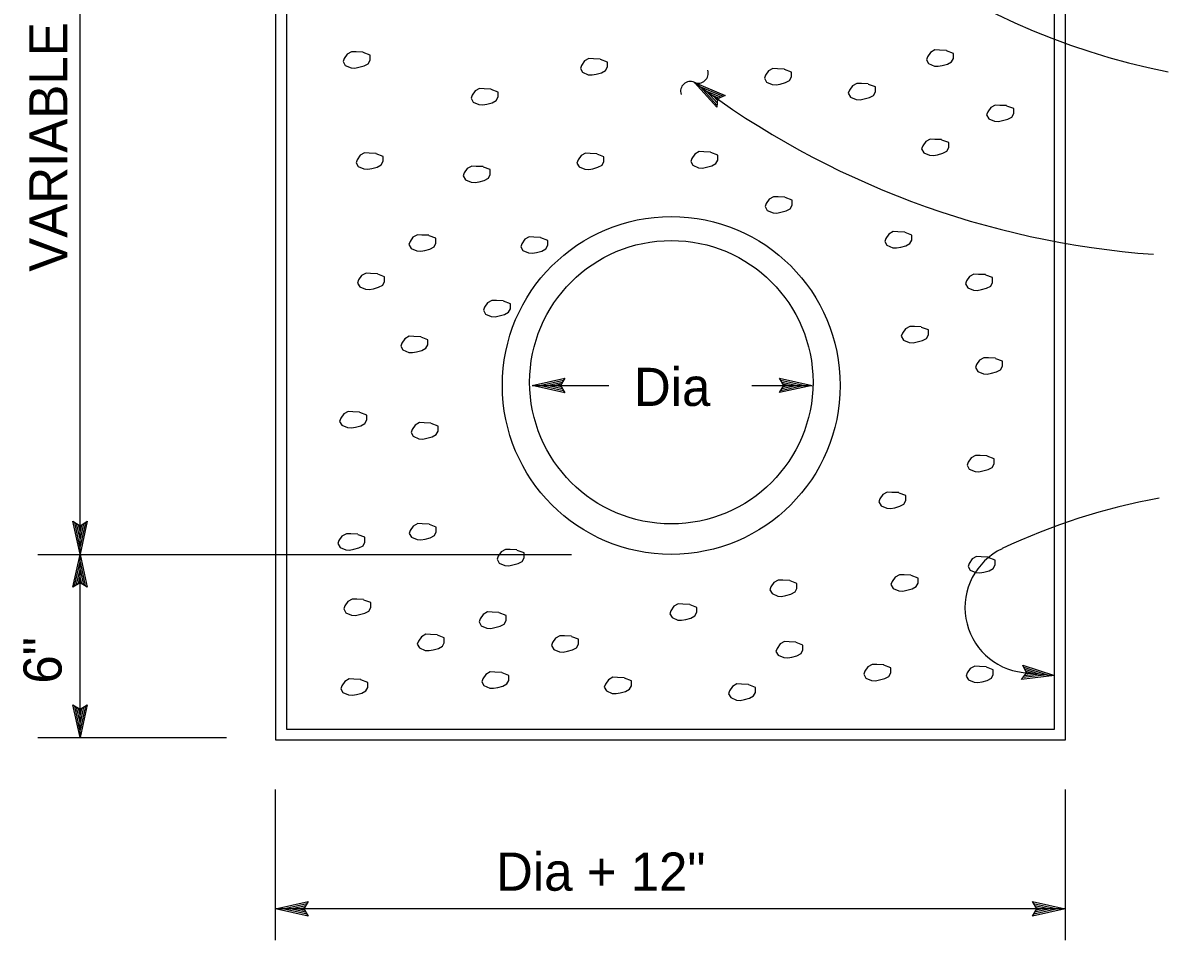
# Model space of a CAD drawing. Extents: x -894 to 866, y -472 to 714.
# Drawn here: x 228.8 to 439, y 24.5 to 192.8 of the extents above; entities that cross this region are included whole.
import ezdxf

# ---------------------------------------------------------------- set-up
doc = ezdxf.new("R2010")
doc.units = 0
for name, color, linetype in [('56 Stage 3 Anno', 7, 'Continuous'), ('57 Undefined', 7, 'Continuous'), ('59 Sndwall Anno', 7, 'Continuous'), ('60 Nongeo Data', 7, 'Continuous')]:
    doc.layers.add(name, color=color, linetype=linetype)

msp = doc.modelspace()

# ---------------------------------------------------------------- linework, layer by layer
at = {"layer": '56 Stage 3 Anno'}
for p, q in [((239.33, 95.31), (239.33, 256.16)), ((356.19, 177.28), (352.09, 181.86)), ((352.09, 181.86), (352.09, 181.86)), ((352.09, 181.86), (357.74, 179.46)), ((356.22, 177.7), (353.21, 181.06)), ((353.22, 181.05), (357.34, 179.3)), ((356.24, 178.13), (354.33, 180.25)), ((354.33, 180.25), (357, 179.12)), ((356.3, 178.51), (355.46, 179.45)), ((355.46, 179.45), (356.6, 178.96)), ((356.32, 178.84), (356.19, 177.28)), ((357.74, 179.46), (356.32, 178.84)), ((357.74, 179.46), (357.74, 179.46)), ((356.19, 177.28), (356.19, 177.28)), ((322.3, 126.25), (328.3, 127.58)), ((322.3, 126.25), (336.41, 126.25)), ((328.3, 124.91), (322.3, 126.25)), ((322.3, 126.25), (322.3, 126.25)), ((328.08, 125.26), (323.68, 126.25)), ((323.69, 126.25), (328.06, 127.22)), ((325.06, 126.25), (327.88, 126.87)), ((327.85, 125.62), (325.06, 126.25)), ((326.44, 126.25), (327.65, 126.51)), ((327.67, 125.97), (326.44, 126.25)), ((328.3, 127.58), (327.5, 126.25)), ((327.5, 126.25), (328.3, 124.91)), ((328.3, 127.58), (328.3, 127.58)), ((362.62, 126.25), (373.71, 126.25)), ((368.51, 126.25), (367.71, 127.59)), ((367.71, 127.59), (367.71, 127.59)), ((367.71, 127.59), (373.71, 126.25)), ((373.71, 126.25), (367.71, 124.92)), ((367.71, 124.92), (368.51, 126.25)), ((367.93, 127.23), (372.33, 126.25)), ((372.32, 126.25), (367.95, 125.28)), ((370.95, 126.25), (368.12, 125.63)), ((368.16, 126.87), (370.95, 126.25)), ((368.34, 126.53), (369.57, 126.25)), ((369.57, 126.25), (368.36, 125.98)), ((373.71, 126.25), (373.71, 126.25)), ((328.3, 124.91), (328.3, 124.91)), ((367.71, 124.92), (367.71, 124.92)), ((239.33, 95.31), (238, 101.31)), ((238, 101.31), (238, 101.31)), ((238, 101.31), (239.33, 100.51)), ((239.32, 96.7), (238.36, 101.08)), ((239.33, 98.07), (238.7, 100.9)), ((239.33, 100.51), (240.67, 101.31)), ((240.67, 101.31), (239.33, 95.31)), ((240.31, 101.09), (239.33, 96.69)), ((240.67, 101.31), (240.67, 101.31)), ((239.33, 99.45), (239.06, 100.66)), ((239.95, 100.86), (239.33, 98.07)), ((239.61, 100.68), (239.33, 99.45)), ((231.57, 95.24), (329.54, 95.24)), ((237.99, 89.24), (239.33, 95.24)), ((239.33, 95.31), (239.33, 95.31)), ((239.33, 61.63), (239.33, 95.24)), ((239.33, 95.24), (239.33, 95.24)), ((239.33, 95.24), (240.66, 89.24)), ((238.34, 89.45), (239.33, 93.86)), ((238.7, 89.69), (239.33, 92.48)), ((239.33, 93.85), (240.3, 89.47)), ((239.33, 92.48), (239.95, 89.65)), ((239.05, 89.86), (239.32, 91.09)), ((239.32, 91.09), (239.59, 89.89)), ((239.33, 90.04), (237.99, 89.24)), ((237.99, 89.24), (237.99, 89.24)), ((240.66, 89.24), (239.33, 90.04)), ((240.66, 89.24), (240.66, 89.24)), ((413.03, 73.53), (412.36, 74.94)), ((412.36, 74.94), (412.36, 74.94)), ((412.36, 74.94), (418.2, 73.02)), ((412.4, 73.58), (418.2, 73.02)), ((412.54, 74.56), (416.83, 73.15)), ((412.74, 74.18), (415.45, 73.29)), ((412.88, 73.82), (414.08, 73.43)), ((412.1, 72.28), (413.03, 73.53)), ((418.2, 73.02), (412.1, 72.28)), ((412.1, 72.28), (412.1, 72.28)), ((416.82, 73.15), (412.37, 72.62)), ((415.45, 73.29), (412.58, 72.94)), ((414.08, 73.43), (412.85, 73.28)), ((418.2, 73.02), (418.2, 73.02)), ((239.33, 61.63), (238, 67.63)), ((238, 67.63), (238, 67.63)), ((238, 67.63), (239.33, 66.83)), ((239.32, 63.03), (238.36, 67.4)), ((239.33, 66.83), (240.67, 67.63)), ((240.67, 67.63), (239.33, 61.63)), ((240.31, 67.42), (239.33, 63.01)), ((240.67, 67.63), (240.67, 67.63)), ((239.33, 64.4), (238.7, 67.22)), ((239.33, 65.78), (239.06, 66.99)), ((239.95, 67.18), (239.33, 64.4)), ((239.61, 67.01), (239.33, 65.78)), ((231.57, 61.63), (266.21, 61.63)), ((239.33, 61.63), (239.33, 61.63)), ((275.2, 24.46), (275.2, 52.08)), ((420.2, 24.46), (420.2, 52.08)), ((414.92, 30.19), (414.12, 31.53)), ((414.12, 31.53), (414.12, 31.53)), ((414.12, 31.53), (420.12, 30.19)), ((275.2, 30.19), (281.2, 31.52)), ((390.67, 30.19), (275.2, 30.19)), ((281.2, 28.85), (275.2, 30.19)), ((275.2, 30.19), (275.2, 30.19)), ((280.99, 29.21), (276.58, 30.19)), ((276.6, 30.2), (280.97, 31.16)), ((277.97, 30.19), (280.79, 30.82)), ((280.75, 29.57), (277.97, 30.19)), ((279.35, 30.19), (280.56, 30.46)), ((280.58, 29.92), (279.35, 30.19)), ((281.2, 31.52), (280.4, 30.19)), ((280.4, 30.19), (281.2, 28.85)), ((281.2, 31.52), (281.2, 31.52)), ((420.12, 30.19), (390.67, 30.19)), ((420.12, 30.19), (414.12, 28.86)), ((414.12, 28.86), (414.92, 30.19)), ((414.34, 31.18), (418.74, 30.19)), ((418.73, 30.19), (414.36, 29.22)), ((417.36, 30.2), (414.53, 29.57)), ((414.57, 30.82), (417.36, 30.2)), ((414.75, 30.47), (415.98, 30.2)), ((415.98, 30.2), (414.77, 29.93)), ((420.12, 30.19), (420.12, 30.19)), ((281.2, 28.85), (281.2, 28.85)), ((414.12, 28.86), (414.12, 28.86))]:
    msp.add_line(p, q, dxfattribs=at)
for centre, radius, start, end in [((464.8, 312.8), 131.56, 207.4318, 258.698), ((352.82, 183.52), 1.81, 246.1227, 17.6204), ((351.35, 180.2), 1.81, 66.1227, 197.6204), ((447.83, 309.23), 159.34, 233.0674, 265.8551), ((457.82, -7.45), 114.85, 100.247, 115.4057), ((413.72, 85.48), 11.98, 115.6156, 263.6427)]:
    msp.add_arc(centre, radius, start, end, dxfattribs=at)
at = {"layer": '59 Sndwall Anno'}
for points in [[(291.27, 187.39), (290.02, 187.44), (289.16, 187.49), (288.36, 187.03), (287.81, 186.23), (287.61, 185.68), (288.01, 184.98), (289.07, 184.53), (289.77, 184.48), (290.52, 184.63), (291.47, 184.88), (292.23, 185.28), (292.58, 185.94), (292.57, 186.84), (291.32, 187.31)], [(398.33, 187.71), (397.08, 187.76), (396.23, 187.81), (395.42, 187.35), (394.87, 186.55), (394.67, 186), (395.07, 185.3), (396.13, 184.85), (396.83, 184.8), (397.58, 184.95), (398.54, 185.2), (399.29, 185.6), (399.64, 186.25), (399.64, 187.16), (398.38, 187.63)], [(334.82, 186.13), (333.56, 186.18), (332.71, 186.23), (331.91, 185.78), (331.36, 184.98), (331.16, 184.42), (331.56, 183.72), (332.61, 183.27), (333.32, 183.22), (334.07, 183.37), (335.02, 183.62), (335.77, 184.03), (336.12, 184.68), (336.12, 185.58), (334.87, 186.05)], [(368.59, 184.31), (367.33, 184.36), (366.48, 184.41), (365.68, 183.96), (365.12, 183.16), (364.92, 182.6), (365.33, 181.9), (366.38, 181.45), (367.08, 181.4), (367.84, 181.55), (368.79, 181.81), (369.54, 182.21), (369.89, 182.86), (369.89, 183.76), (368.64, 184.24)], [(383.99, 181.57), (382.74, 181.62), (381.88, 181.67), (381.08, 181.22), (380.53, 180.41), (380.33, 179.86), (380.73, 179.16), (381.79, 178.71), (382.49, 178.66), (383.24, 178.81), (384.19, 179.06), (384.95, 179.47), (385.3, 180.12), (385.3, 181.02), (384.04, 181.49)], [(314.76, 180.64), (313.5, 180.69), (312.65, 180.74), (311.85, 180.29), (311.3, 179.48), (311.1, 178.93), (311.5, 178.23), (312.55, 177.78), (313.25, 177.73), (314.01, 177.88), (314.96, 178.13), (315.71, 178.54), (316.06, 179.19), (316.06, 180.09), (314.81, 180.56)], [(409.38, 177.59), (408.13, 177.64), (407.27, 177.68), (406.47, 177.23), (405.92, 176.43), (405.72, 175.88), (406.12, 175.17), (407.18, 174.72), (407.88, 174.67), (408.63, 174.83), (409.58, 175.08), (410.34, 175.48), (410.69, 176.13), (410.69, 177.04), (409.43, 177.51)], [(397.45, 171.35), (396.19, 171.4), (395.34, 171.45), (394.54, 171), (393.99, 170.19), (393.79, 169.64), (394.19, 168.94), (395.24, 168.49), (395.95, 168.44), (396.7, 168.59), (397.65, 168.84), (398.4, 169.25), (398.75, 169.9), (398.75, 170.8), (397.5, 171.27)], [(293.65, 168.83), (292.39, 168.88), (291.54, 168.93), (290.74, 168.47), (290.19, 167.67), (289.99, 167.12), (290.39, 166.42), (291.44, 165.97), (292.15, 165.92), (292.9, 166.07), (293.85, 166.32), (294.6, 166.72), (294.95, 167.38), (294.95, 168.28), (293.7, 168.75)], [(334.19, 168.77), (332.93, 168.82), (332.08, 168.87), (331.28, 168.42), (330.73, 167.62), (330.53, 167.06), (330.93, 166.36), (331.98, 165.91), (332.68, 165.86), (333.44, 166.01), (334.39, 166.27), (335.14, 166.67), (335.49, 167.32), (335.49, 168.22), (334.24, 168.7)], [(355.06, 169.05), (353.8, 169.1), (352.95, 169.15), (352.15, 168.69), (351.6, 167.89), (351.4, 167.34), (351.8, 166.64), (352.85, 166.19), (353.55, 166.14), (354.31, 166.29), (355.26, 166.54), (356.01, 166.94), (356.36, 167.59), (356.36, 168.5), (355.11, 168.97)], [(313.32, 166.39), (312.06, 166.44), (311.21, 166.49), (310.41, 166.04), (309.86, 165.23), (309.66, 164.68), (310.06, 163.98), (311.11, 163.53), (311.82, 163.48), (312.57, 163.63), (313.52, 163.88), (314.27, 164.29), (314.62, 164.94), (314.62, 165.84), (313.37, 166.31)], [(368.71, 160.78), (367.46, 160.83), (366.6, 160.88), (365.8, 160.43), (365.25, 159.63), (365.05, 159.07), (365.45, 158.37), (366.51, 157.92), (367.21, 157.87), (367.96, 158.02), (368.92, 158.28), (369.67, 158.68), (370.02, 159.33), (370.02, 160.23), (368.76, 160.71)], [(303.35, 153.79), (302.09, 153.84), (301.24, 153.89), (300.44, 153.43), (299.89, 152.63), (299.69, 152.08), (300.09, 151.38), (301.14, 150.93), (301.85, 150.88), (302.6, 151.03), (303.55, 151.28), (304.3, 151.68), (304.65, 152.33), (304.65, 153.24), (303.4, 153.71)], [(323.87, 153.41), (322.61, 153.46), (321.76, 153.51), (320.96, 153.06), (320.41, 152.25), (320.21, 151.7), (320.61, 151), (321.66, 150.55), (322.37, 150.5), (323.12, 150.65), (324.07, 150.9), (324.82, 151.3), (325.17, 151.96), (325.17, 152.86), (323.92, 153.33)], [(390.69, 154.39), (389.44, 154.44), (388.59, 154.48), (387.78, 154.03), (387.23, 153.23), (387.03, 152.68), (387.43, 151.97), (388.49, 151.52), (389.19, 151.48), (389.94, 151.63), (390.9, 151.88), (391.65, 152.28), (392, 152.93), (392, 153.84), (390.75, 154.31)], [(293.92, 146.75), (292.67, 146.8), (291.82, 146.85), (291.01, 146.4), (290.46, 145.6), (290.26, 145.04), (290.67, 144.34), (291.72, 143.89), (292.42, 143.84), (293.17, 143.99), (294.13, 144.25), (294.88, 144.65), (295.23, 145.3), (295.23, 146.2), (293.98, 146.68)], [(405.5, 146.58), (404.25, 146.63), (403.39, 146.68), (402.59, 146.22), (402.04, 145.42), (401.84, 144.87), (402.24, 144.17), (403.3, 143.71), (404, 143.67), (404.75, 143.82), (405.71, 144.07), (406.46, 144.47), (406.81, 145.12), (406.81, 146.03), (405.55, 146.5)], [(317.01, 141.76), (315.75, 141.81), (314.9, 141.86), (314.1, 141.41), (313.55, 140.61), (313.35, 140.05), (313.75, 139.35), (314.8, 138.9), (315.51, 138.85), (316.26, 139), (317.21, 139.25), (317.96, 139.66), (318.31, 140.31), (318.31, 141.21), (317.06, 141.68)], [(393.72, 136.98), (392.47, 137.03), (391.62, 137.08), (390.81, 136.63), (390.26, 135.82), (390.06, 135.27), (390.46, 134.57), (391.52, 134.12), (392.22, 134.07), (392.97, 134.22), (393.93, 134.47), (394.68, 134.88), (395.03, 135.53), (395.03, 136.43), (393.78, 136.9)], [(301.86, 135.17), (300.61, 135.22), (299.76, 135.27), (298.95, 134.82), (298.4, 134.02), (298.2, 133.46), (298.6, 132.76), (299.66, 132.31), (300.36, 132.26), (301.11, 132.41), (302.07, 132.67), (302.82, 133.07), (303.17, 133.72), (303.17, 134.62), (301.92, 135.1)], [(407.33, 131.23), (406.07, 131.28), (405.22, 131.32), (404.42, 130.87), (403.86, 130.07), (403.66, 129.52), (404.07, 128.81), (405.12, 128.36), (405.82, 128.32), (406.58, 128.47), (407.53, 128.72), (408.28, 129.12), (408.63, 129.77), (408.63, 130.68), (407.38, 131.15)], [(290.64, 121.36), (289.39, 121.41), (288.53, 121.46), (287.73, 121.01), (287.18, 120.21), (286.98, 119.65), (287.38, 118.95), (288.44, 118.5), (289.14, 118.45), (289.89, 118.6), (290.84, 118.86), (291.6, 119.26), (291.95, 119.91), (291.95, 120.81), (290.69, 121.29)], [(303.74, 119.32), (302.48, 119.37), (301.63, 119.42), (300.83, 118.97), (300.28, 118.16), (300.08, 117.61), (300.48, 116.91), (301.53, 116.46), (302.24, 116.41), (302.99, 116.56), (303.94, 116.81), (304.69, 117.22), (305.04, 117.87), (305.04, 118.77), (303.79, 119.24)], [(405.79, 113.31), (404.54, 113.36), (403.68, 113.41), (402.88, 112.96), (402.33, 112.16), (402.13, 111.6), (402.53, 110.9), (403.59, 110.45), (404.29, 110.4), (405.04, 110.55), (405.99, 110.81), (406.75, 111.21), (407.1, 111.86), (407.09, 112.76), (405.84, 113.24)], [(389.59, 106.57), (388.34, 106.62), (387.48, 106.67), (386.68, 106.22), (386.13, 105.42), (385.93, 104.86), (386.33, 104.16), (387.39, 103.71), (388.09, 103.66), (388.84, 103.81), (389.8, 104.07), (390.55, 104.47), (390.9, 105.12), (390.9, 106.02), (389.65, 106.5)], [(303.41, 100.81), (302.15, 100.86), (301.3, 100.91), (300.5, 100.45), (299.95, 99.65), (299.75, 99.1), (300.15, 98.4), (301.2, 97.95), (301.9, 97.9), (302.66, 98.05), (303.61, 98.3), (304.36, 98.7), (304.71, 99.36), (304.71, 100.26), (303.46, 100.73)], [(290.31, 98.94), (289.06, 98.99), (288.21, 99.04), (287.4, 98.58), (286.85, 97.78), (286.65, 97.23), (287.06, 96.53), (288.11, 96.08), (288.81, 96.03), (289.56, 96.18), (290.52, 96.43), (291.27, 96.83), (291.62, 97.48), (291.62, 98.39), (290.37, 98.86)], [(319.52, 96.06), (318.26, 96.11), (317.41, 96.16), (316.61, 95.71), (316.06, 94.9), (315.86, 94.35), (316.26, 93.65), (317.31, 93.2), (318.01, 93.15), (318.77, 93.3), (319.72, 93.55), (320.47, 93.95), (320.82, 94.61), (320.82, 95.51), (319.57, 95.98)], [(405.96, 94.75), (404.71, 94.8), (403.85, 94.85), (403.05, 94.4), (402.5, 93.59), (402.3, 93.04), (402.7, 92.34), (403.76, 91.89), (404.46, 91.84), (405.21, 91.99), (406.16, 92.24), (406.92, 92.65), (407.27, 93.3), (407.27, 94.2), (406.01, 94.67)], [(369.59, 90.45), (368.34, 90.5), (367.48, 90.54), (366.68, 90.09), (366.13, 89.29), (365.93, 88.74), (366.33, 88.04), (367.39, 87.58), (368.09, 87.54), (368.84, 87.69), (369.8, 87.94), (370.55, 88.34), (370.9, 88.99), (370.9, 89.9), (369.65, 90.37)], [(391.82, 91.42), (390.56, 91.47), (389.71, 91.52), (388.91, 91.07), (388.36, 90.27), (388.16, 89.71), (388.56, 89.01), (389.61, 88.56), (390.31, 88.51), (391.07, 88.66), (392.02, 88.92), (392.77, 89.32), (393.12, 89.97), (393.12, 90.87), (391.87, 91.35)], [(291.38, 86.95), (290.13, 87), (289.27, 87.05), (288.47, 86.59), (287.92, 85.79), (287.72, 85.24), (288.12, 84.54), (289.18, 84.09), (289.88, 84.04), (290.63, 84.19), (291.58, 84.44), (292.34, 84.84), (292.69, 85.5), (292.69, 86.4), (291.43, 86.87)], [(316.22, 84.57), (314.96, 84.62), (314.11, 84.67), (313.31, 84.21), (312.76, 83.41), (312.56, 82.86), (312.96, 82.16), (314.01, 81.71), (314.72, 81.66), (315.47, 81.81), (316.42, 82.06), (317.17, 82.46), (317.52, 83.11), (317.52, 84.02), (316.27, 84.49)], [(351.23, 86.06), (349.98, 86.11), (349.13, 86.16), (348.33, 85.71), (347.77, 84.9), (347.57, 84.35), (347.98, 83.65), (349.03, 83.2), (349.73, 83.15), (350.49, 83.3), (351.44, 83.55), (352.19, 83.96), (352.54, 84.61), (352.54, 85.51), (351.29, 85.98)], [(304.88, 80.49), (303.63, 80.54), (302.78, 80.59), (301.97, 80.14), (301.42, 79.33), (301.22, 78.78), (301.63, 78.08), (302.68, 77.63), (303.38, 77.58), (304.13, 77.73), (305.09, 77.98), (305.84, 78.39), (306.19, 79.04), (306.19, 79.94), (304.94, 80.41)], [(329.52, 80.22), (328.26, 80.27), (327.41, 80.32), (326.61, 79.86), (326.06, 79.06), (325.86, 78.51), (326.26, 77.81), (327.31, 77.36), (328.02, 77.31), (328.77, 77.46), (329.72, 77.71), (330.47, 78.11), (330.82, 78.76), (330.82, 79.67), (329.57, 80.14)], [(370.71, 79.16), (369.45, 79.21), (368.6, 79.26), (367.8, 78.81), (367.25, 78), (367.05, 77.45), (367.45, 76.75), (368.5, 76.3), (369.21, 76.25), (369.96, 76.4), (370.91, 76.65), (371.66, 77.05), (372.01, 77.71), (372.01, 78.61), (370.76, 79.08)], [(316.73, 73.58), (315.48, 73.63), (314.62, 73.68), (313.82, 73.23), (313.27, 72.42), (313.07, 71.87), (313.47, 71.17), (314.53, 70.72), (315.23, 70.67), (315.98, 70.82), (316.94, 71.07), (317.69, 71.48), (318.04, 72.13), (318.04, 73.03), (316.78, 73.5)], [(386.82, 74.96), (385.56, 75.01), (384.71, 75.06), (383.91, 74.61), (383.36, 73.81), (383.16, 73.25), (383.56, 72.55), (384.61, 72.1), (385.32, 72.05), (386.07, 72.2), (387.02, 72.46), (387.77, 72.86), (388.12, 73.51), (388.12, 74.41), (386.87, 74.89)], [(405.63, 74.63), (404.38, 74.68), (403.52, 74.73), (402.72, 74.28), (402.17, 73.48), (401.97, 72.92), (402.37, 72.22), (403.43, 71.77), (404.13, 71.72), (404.88, 71.87), (405.84, 72.12), (406.59, 72.53), (406.94, 73.18), (406.94, 74.08), (405.68, 74.55)], [(290.84, 72.3), (289.58, 72.35), (288.73, 72.4), (287.93, 71.94), (287.38, 71.14), (287.18, 70.59), (287.58, 69.89), (288.63, 69.44), (289.34, 69.39), (290.09, 69.54), (291.04, 69.79), (291.79, 70.19), (292.14, 70.84), (292.14, 71.75), (290.89, 72.22)], [(339.21, 72.6), (337.95, 72.65), (337.1, 72.7), (336.3, 72.25), (335.75, 71.44), (335.55, 70.89), (335.95, 70.19), (337, 69.74), (337.71, 69.69), (338.46, 69.84), (339.41, 70.09), (340.16, 70.5), (340.51, 71.15), (340.51, 72.05), (339.26, 72.52)], [(362.01, 71.36), (360.75, 71.41), (359.9, 71.46), (359.1, 71.01), (358.55, 70.2), (358.35, 69.65), (358.75, 68.95), (359.8, 68.5), (360.5, 68.45), (361.26, 68.6), (362.21, 68.85), (362.96, 69.26), (363.31, 69.91), (363.31, 70.81), (362.06, 71.28)]]:
    msp.add_lwpolyline(points, dxfattribs=at)
at = {"layer": '60 Nongeo Data'}
for p, q in [((275.2, 256.19), (275.2, 61.19)), ((420.2, 61.19), (420.2, 256.19)), ((418.2, 63.19), (418.2, 254.19)), ((277.2, 252.19), (277.2, 63.19)), ((277.2, 63.19), (418.2, 63.19)), ((275.2, 61.19), (420.2, 61.19))]:
    msp.add_line(p, q, dxfattribs=at)
for centre, radius in [((347.84, 126.25), 31), ((347.85, 126.84), 26)]:
    msp.add_circle(centre, radius, dxfattribs=at)

# ---------------------------------------------------------------- texts
at = {"layer": '57 Undefined'}
for s, p in [('VARIABLE', (237, 147.1)), ('6"', (235.95, 71.53))]:
    msp.add_text(s, height=7, rotation=90, dxfattribs=at).set_placement(p)
for s, p in [('Dia', (340.98, 122.48)), ('Dia + 12"', (315.67, 33.53))]:
    msp.add_text(s, height=7, dxfattribs=at).set_placement(p)

doc.saveas('drawing.dxf')
